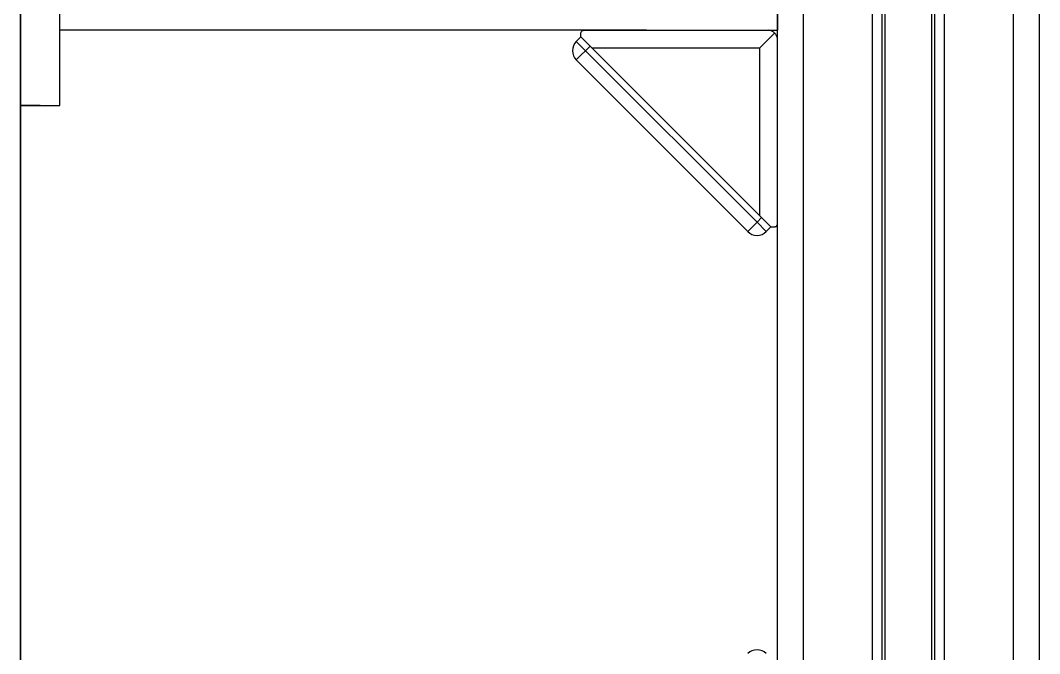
# Model space of a CAD drawing. Header units: millimetres. Extents: x -3183 to 3067, y 1033 to 2218.
# Drawn here: x -2699.8 to -2622.1, y 1950.8 to 1999 of the extents above; entities that cross this region are included whole.
import ezdxf

# ---------------------------------------------------------------- set-up
doc = ezdxf.new("R2010")
doc.units = ezdxf.units.MM
doc.linetypes.add('phl_thick', pattern=[0])
doc.layers.add('Kontury', color=7, linetype='Continuous', lineweight=35)
doc.layers.add('projection', color=7, linetype='Continuous')

msp = doc.modelspace()

# ---------------------------------------------------------------- linework, layer by layer
for p, q in [((-2696.80112, 1992.54289), (-2696.80112, 2066.78669)), ((-2652.05112, 1998.28669), (-2696.80112, 1998.28669)), ((-2698.30112, 1992.54289), (-2696.80112, 1992.54289))]:
    msp.add_line(p, q)
at = {"layer": 'Kontury'}
for p, q in [((-2699.80112, 2072.54289), (-2699.80112, 1883.90453)), ((-2642.05112, 2018.28669), (-2642.05112, 1998.28669)), ((-2698.30112, 1992.54289), (-2699.80112, 1992.54289))]:
    msp.add_line(p, q, dxfattribs=at)
at = {"layer": 'projection', "color": 7, "linetype": 'phl_thick'}
for p, q in [((-2624.05112, 1867.15453), (-2624.05112, 2066.78669)), ((-2622.05112, 1867.15453), (-2622.05112, 2066.78669)), ((-2642.05112, 1867.15453), (-2642.05112, 2028.79289)), ((-2640.05112, 1867.15453), (-2640.05112, 2028.79289)), ((-2634.80112, 1867.15453), (-2634.80112, 2028.79289)), ((-2634.05112, 1867.15453), (-2634.05112, 2028.79289)), ((-2633.82993, 1867.15453), (-2633.82993, 2028.79289)), ((-2630.27231, 1867.15453), (-2630.27231, 2028.79289)), ((-2630.05112, 1867.15453), (-2630.05112, 2028.79289)), ((-2629.30112, 1867.15453), (-2629.30112, 2028.79289)), ((-2657.02119, 1998.15057), (-2657.00407, 1998.18049)), ((-2657.00407, 1998.18049), (-2656.98371, 1998.20696)), ((-2656.98371, 1998.20696), (-2656.96069, 1998.22988)), ((-2656.96069, 1998.22988), (-2656.93556, 1998.24918)), ((-2656.93556, 1998.24918), (-2656.90886, 1998.2648)), ((-2656.90886, 1998.2648), (-2656.88109, 1998.27678)), ((-2656.88109, 1998.27678), (-2656.85275, 1998.28516)), ((-2656.85275, 1998.28516), (-2656.8243, 1998.29006)), ((-2656.8243, 1998.29006), (-2656.79617, 1998.29164)), ((-2656.79617, 1998.29164), (-2644.79617, 1998.29164)), ((-2652.05112, 1998.28669), (-2642.05112, 1998.28669)), ((-2644.79122, 1998.28669), (-2644.79617, 1998.29164)), ((-2644.79122, 1998.28669), (-2642.71014, 1998.28669)), ((-2642.66289, 1998.27955), (-2642.71014, 1998.28669)), ((-2642.61531, 1998.26938), (-2642.66289, 1998.27955)), ((-2642.56776, 1998.25596), (-2642.61531, 1998.26938)), ((-2642.52062, 1998.23919), (-2642.56776, 1998.25596)), ((-2642.47425, 1998.21904), (-2642.52062, 1998.23919)), ((-2642.42903, 1998.19549), (-2642.47425, 1998.21904)), ((-2642.38525, 1998.16885), (-2642.42903, 1998.19549)), ((-2657.39757, 1997.43593), (-2657.04401, 1997.78949)), ((-2656.69046, 1996.72883), (-2657.39757, 1997.43593)), ((-2657.04617, 1998.04164), (-2657.04309, 1998.08098)), ((-2657.04617, 1997.79164), (-2657.04617, 1998.04164)), ((-2656.55668, 1997.30215), (-2657.04617, 1997.79164)), ((-2657.04309, 1998.08098), (-2657.03443, 1998.11734)), ((-2657.03443, 1998.11734), (-2657.02119, 1998.15057)), ((-2643.39617, 1996.94164), (-2642.26584, 1998.07197)), ((-2642.34324, 1998.13926), (-2642.38525, 1998.16885)), ((-2642.30333, 1998.10691), (-2642.34324, 1998.13926)), ((-2642.26584, 1998.07197), (-2642.30333, 1998.10691)), ((-2642.2309, 1998.03449), (-2642.26584, 1998.07197)), ((-2642.19855, 1997.99458), (-2642.2309, 1998.03449)), ((-2642.16896, 1997.95257), (-2642.19855, 1997.99458)), ((-2642.14232, 1997.90878), (-2642.16896, 1997.95257)), ((-2642.11877, 1997.86356), (-2642.14232, 1997.90878)), ((-2642.09862, 1997.81719), (-2642.11877, 1997.86356)), ((-2642.08185, 1997.77005), (-2642.09862, 1997.81719)), ((-2642.06843, 1997.72251), (-2642.08185, 1997.77005)), ((-2642.05826, 1997.67492), (-2642.06843, 1997.72251)), ((-2642.05112, 1997.62767), (-2642.05826, 1997.67492)), ((-2642.05112, 1995.54659), (-2642.05112, 1997.62767)), ((-2657.39757, 1996.02172), (-2656.33691, 1997.08238)), ((-2643.60898, 1983.64735), (-2656.69046, 1996.72883)), ((-2656.33691, 1997.08238), (-2656.55668, 1997.30215)), ((-2643.03566, 1983.78113), (-2656.33691, 1997.08238)), ((-2656.19617, 1996.94164), (-2643.39617, 1996.94164)), ((-2643.39617, 1984.14164), (-2643.39617, 1996.94164)), ((-2644.31609, 1982.94025), (-2657.39757, 1996.02172)), ((-2642.04623, 1995.54171), (-2642.05112, 1995.54659)), ((-2642.04623, 1995.54171), (-2642.04617, 1995.54177)), ((-2642.04617, 1983.54164), (-2642.04617, 1995.54177)), ((-2644.31609, 1982.94025), (-2643.60898, 1983.64735)), ((-2643.60898, 1983.64735), (-2643.25543, 1984.00091)), ((-2642.90188, 1982.94025), (-2643.60898, 1983.64735)), ((-2642.54617, 1983.29164), (-2643.03566, 1983.78113)), ((-2642.08864, 1983.40225), (-2642.07301, 1983.42895)), ((-2642.07301, 1983.42895), (-2642.06103, 1983.45672)), ((-2642.06103, 1983.45672), (-2642.05266, 1983.48507)), ((-2642.05266, 1983.48507), (-2642.04776, 1983.51351)), ((-2642.04776, 1983.51351), (-2642.04617, 1983.54164)), ((-2642.90188, 1982.94025), (-2642.54832, 1983.2938)), ((-2642.54617, 1983.29164), (-2642.29617, 1983.29164)), ((-2642.29617, 1983.29164), (-2642.25684, 1983.29476)), ((-2642.25684, 1983.29476), (-2642.22047, 1983.30335)), ((-2642.22047, 1983.30335), (-2642.18725, 1983.31662)), ((-2642.18725, 1983.31662), (-2642.15733, 1983.33374)), ((-2642.15733, 1983.33374), (-2642.13085, 1983.35411)), ((-2642.13085, 1983.35411), (-2642.10793, 1983.37713)), ((-2642.10793, 1983.37713), (-2642.08864, 1983.40225))]:
    msp.add_line(p, q, dxfattribs=at)
for centre, start, end in [((-2656.69046, 1996.72883), 134.999985, 225.0000175), ((-2643.60898, 1983.64735), 224.9999825, 315.000015), ((-2643.60898, 1950.04387), 44.999985, 135.0000175)]:
    msp.add_arc(centre, 1, start, end, dxfattribs=at)

doc.saveas('drawing.dxf')
